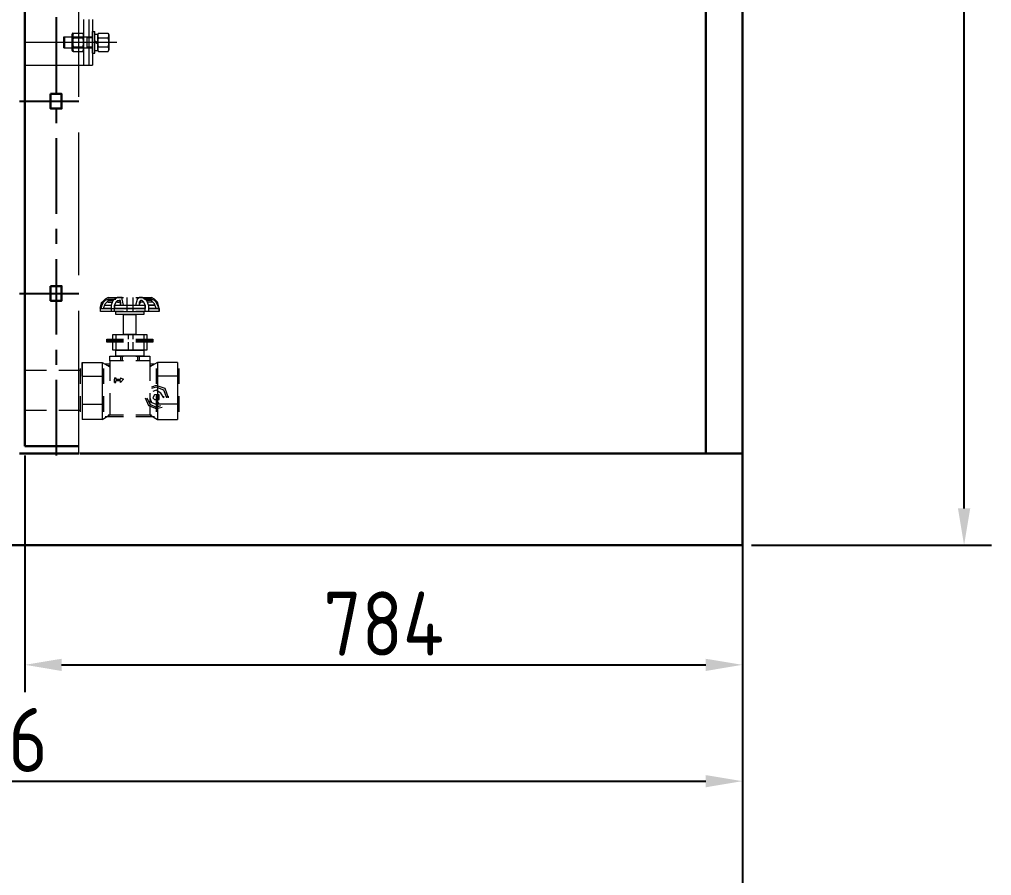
# Model space of a CAD drawing. Header units: millimetres. Extents: x 116956 to 138384, y -169944 to -162492.
# Drawn here: x 133908 to 134970, y -166022 to -165086 of the extents above; entities that cross this region are included whole.
import ezdxf

# ---------------------------------------------------------------- set-up
doc = ezdxf.new("R2010")
doc.units = ezdxf.units.MM
doc.header["$LTSCALE"] = 13
for name, pattern in [('ACAD_ISO02W100', [15, 12, -3]), ('CENTER', [50.8, 31.75, -6.35, 6.35, -6.35]), ('CENTERX2', [101.6, 63.5, -12.7, 12.7, -12.7])]:
    doc.linetypes.add(name, pattern=pattern)
doc.layers.get('0').update_dxf_attribs({"color": 1, "linetype": 'CENTER'})
doc.layers.add('1', color=4, linetype='Continuous')
doc.layers.add('粗实线', color=4, linetype='Continuous')
doc.layers.add('标注、文本', color=3, linetype='Continuous', lineweight=25)
doc.styles.get("Standard").update_dxf_attribs({"font": 'gbenor.shx', "bigfont": 'gbcbig.shx'})
doc.dimstyles.new('1-15', dxfattribs={"dimscale": 20, "dimtxt": 3.5, "dimasz": 2, "dimexe": 1.5, "dimexo": 0.5, "dimgap": 0.5, "dimtad": 1, "dimtoh": 1, "dimdec": 1, "dimdsep": 46, "dimtxsty": 'Standard', "dimcen": 2.5, "dimclrd": 3, "dimclre": 3, "dimclrt": 3, "dimadec": 0, "dimazin": 2, "dimtfac": 1, "dimtdec": 1, "dimtmove": 0, "dimatfit": 2, "dimfxl": 1, "dimarcsym": 0})

# ---------------------------------------------------------------- blocks, each defined once
blk = doc.blocks.new('*D1496')
at = {"layer": 'Defpoints', "color": 0, "transparency": 16777216}
for p in [(133913.9, -165552.5), (134697.9, -165552.5), (134697.9, -165791.3)]:
    blk.add_point(p, dxfattribs=at)
at = {"layer": '标注、文本', "color": 3, "lineweight": -2, "transparency": 16777216}
for p, q in [((133913.9, -165562.5), (133913.9, -165821.3)), ((134697.9, -165562.5), (134697.9, -165821.3)), ((133953.9, -165791.3), (134657.9, -165791.3))]:
    blk.add_line(p, q, dxfattribs=at)
at = {"layer": '标注、文本', "color": 3, "transparency": 16777216}
for points in [[(133953.9, -165784.7), (133953.9, -165798), (133913.9, -165791.3)], [(134657.9, -165784.7), (134657.9, -165798), (134697.9, -165791.3)]]:
    blk.add_solid(points, dxfattribs=at)
at = {"layer": '标注、文本', "color": 3, "transparency": 16777216, "insert": (134305.9, -165746.3), "char_height": 70, "attachment_point": 5}
blk.add_mtext('784', dxfattribs=at)
blk = doc.blocks.new('*D1497')
at = {"layer": 'Defpoints', "color": 0, "transparency": 16777216}
for p in [(133021.9, -165660.5), (134697.9, -165660.5), (134697.9, -165918.4)]:
    blk.add_point(p, dxfattribs=at)
at = {"layer": '标注、文本', "color": 3, "lineweight": -2, "transparency": 16777216}
for p, q in [((133021.9, -165670.5), (133021.9, -165948.4)), ((134697.9, -165670.5), (134697.9, -165948.4)), ((133061.9, -165918.4), (134657.9, -165918.4))]:
    blk.add_line(p, q, dxfattribs=at)
at = {"layer": '标注、文本', "color": 3, "transparency": 16777216}
for points in [[(133061.9, -165911.8), (133061.9, -165925.1), (133021.9, -165918.4)], [(134657.9, -165911.8), (134657.9, -165925.1), (134697.9, -165918.4)]]:
    blk.add_solid(points, dxfattribs=at)
at = {"layer": '标注、文本', "color": 3, "transparency": 16777216, "insert": (133859.9, -165873.4), "char_height": 70, "attachment_point": 5}
blk.add_mtext('1676', dxfattribs=at)
blk = doc.blocks.new('*D1498')
at = {"layer": 'Defpoints', "color": 0, "transparency": 16777216}
for p in [(132261.9, -165487.5), (134697.9, -165660.5), (132261.9, -166072.6)]:
    blk.add_point(p, dxfattribs=at)
at = {"layer": '标注、文本', "color": 3, "lineweight": -2, "transparency": 16777216}
for p, q in [((132261.9, -165497.5), (132261.9, -166102.6)), ((134697.9, -165670.5), (134697.9, -166102.6)), ((134657.9, -166072.6), (132301.9, -166072.6))]:
    blk.add_line(p, q, dxfattribs=at)
at = {"layer": '标注、文本', "color": 3, "transparency": 16777216}
for points in [[(132301.9, -166065.9), (132301.9, -166079.3), (132261.9, -166072.6)], [(134657.9, -166065.9), (134657.9, -166079.3), (134697.9, -166072.6)]]:
    blk.add_solid(points, dxfattribs=at)
at = {"layer": '标注、文本', "color": 3, "transparency": 16777216, "insert": (133479.9, -166027.6), "char_height": 70, "attachment_point": 5}
blk.add_mtext('2436', dxfattribs=at)
blk = doc.blocks.new('*D1499')
at = {"layer": 'Defpoints', "color": 0, "transparency": 16777216}
for p in [(134697.9, -163709.2), (134940.1, -163709.2), (134697.9, -165660.5)]:
    blk.add_point(p, dxfattribs=at)
at = {"layer": '标注、文本', "color": 3, "lineweight": -2, "transparency": 16777216}
for p, q in [((134707.9, -163709.2), (134970.1, -163709.2)), ((134940.1, -165620.5), (134940.1, -163749.2)), ((134707.9, -165660.5), (134970.1, -165660.5))]:
    blk.add_line(p, q, dxfattribs=at)
at = {"layer": '标注、文本', "color": 3, "transparency": 16777216}
for points in [[(134933.4, -163749.2), (134946.8, -163749.2), (134940.1, -163709.2)], [(134933.4, -165620.5), (134946.8, -165620.5), (134940.1, -165660.5)]]:
    blk.add_solid(points, dxfattribs=at)
at = {"layer": '标注、文本', "color": 3, "transparency": 16777216, "insert": (134895.1, -164684.9), "char_height": 70, "attachment_point": 5, "rotation": 90}
blk.add_mtext('1950', dxfattribs=at)

msp = doc.modelspace()

# ---------------------------------------------------------------- linework, layer by layer
at = {"color": 2, "linetype": 'ACAD_ISO02W100', "lineweight": 13}
for p, q in [((133972.931, -165560.543), (133972.931, -163739.191)), ((133977.931, -165086.159), (133977.931, -165136.159)), ((133983.931, -165086.159), (133983.931, -165136.159)), ((133987.931, -165086.159), (133987.931, -165136.159)), ((133956.431, -165105.159), (133981.931, -165105.159)), ((133966.499, -165101.234), (133977.163, -165101.234)), ((133977.163, -165101.234), (133977.931, -165102.564)), ((133977.931, -165102.564), (133977.931, -165119.754)), ((133981.931, -165117.159), (133981.931, -165105.159)), ((133981.931, -165105.159), (133987.931, -165105.159)), ((133987.931, -165123.159), (133987.931, -165099.159)), ((133987.931, -165099.159), (133990.431, -165099.159)), ((133990.431, -165123.159), (133990.431, -165099.159)), ((133990.431, -165120.159), (133990.431, -165102.159)), ((133990.431, -165102.159), (133993.431, -165102.159)), ((133994.199, -165101.234), (133993.431, -165102.564)), ((133993.431, -165120.159), (133993.431, -165102.159)), ((133993.431, -165102.564), (133993.431, -165119.754)), ((133994.199, -165101.234), (134004.863, -165101.234)), ((134004.863, -165101.234), (134005.631, -165102.564)), ((134005.631, -165102.564), (134005.631, -165119.754)), ((133913.931, -165111.159), (133987.931, -165111.159)), ((133957.036, -165111.159), (134014.231, -165111.159)), ((133966.499, -165106.197), (133977.163, -165106.197)), ((133981.931, -165106.059), (133987.931, -165106.059)), ((133990.431, -165109.459), (133993.431, -165111.159)), ((133990.431, -165111.159), (133993.431, -165112.859)), ((133994.199, -165106.197), (134004.863, -165106.197)), ((133956.431, -165117.159), (133981.931, -165117.159)), ((133966.499, -165116.122), (133977.163, -165116.122)), ((133966.499, -165121.084), (133977.163, -165121.084)), ((133977.163, -165121.084), (133977.931, -165119.754)), ((133981.931, -165116.259), (133987.931, -165116.259)), ((133981.931, -165117.159), (133987.931, -165117.159)), ((133987.931, -165123.159), (133990.431, -165123.159)), ((133990.431, -165120.159), (133993.431, -165120.159)), ((133994.199, -165121.084), (133993.431, -165119.754)), ((133994.199, -165116.122), (134004.863, -165116.122)), ((133994.199, -165121.084), (134004.863, -165121.084)), ((134004.863, -165121.084), (134005.631, -165119.754)), ((133913.931, -165136.159), (133987.931, -165136.159))]:
    msp.add_line(p, q, dxfattribs=at)
for points in [[(134004.944, -165390.034), (134001.573, -165391.719), (133998.202, -165395.09)], [(134004.944, -165391.719), (134001.573, -165393.405), (133999.888, -165395.09)], [(134020.113, -165390.034), (134015.056, -165390.034), (134010, -165393.405), (134008.315, -165398.461)], [(134021.798, -165398.461), (134020.113, -165391.719), (134020.113, -165390.034)], [(134035.281, -165398.461), (134036.967, -165391.719), (134038.652, -165390.034)], [(134035.281, -165390.034), (134052.136, -165390.034)], [(134048.765, -165398.461), (134047.079, -165393.405), (134042.023, -165390.034)], [(134058.877, -165395.09), (134055.506, -165391.719), (134052.136, -165390.034)], [(134057.192, -165395.09), (134055.506, -165393.405), (134052.136, -165391.719)], [(134021.798, -165405.203), (133996.517, -165405.203), (133996.517, -165401.832)], [(134021.798, -165405.203), (133996.517, -165405.203), (133996.517, -165401.832), (134008.315, -165401.832)], [(134004.944, -165393.405), (134003.258, -165395.09), (134001.573, -165396.776)], [(134004.944, -165395.09), (134003.258, -165395.09), (134001.573, -165396.776)], [(134015.056, -165393.405), (134013.371, -165395.09), (134011.685, -165398.461)], [(134015.056, -165395.09), (134013.371, -165395.09), (134011.685, -165398.461)], [(134011.685, -165405.203), (134011.685, -165398.461), (134011.685, -165401.832)], [(134011.685, -165401.832), (134045.394, -165401.832)], [(134018.427, -165398.461), (134018.427, -165395.09), (134018.427, -165393.405), (134016.742, -165393.405)], [(134018.427, -165395.09), (134016.742, -165395.09)], [(134018.427, -165395.09), (134018.427, -165398.461)], [(134060.563, -165401.832), (134060.563, -165405.203), (134035.281, -165405.203)], [(134048.765, -165401.832), (134060.563, -165401.832), (134060.563, -165405.203), (134035.281, -165405.203)], [(134040.338, -165393.405), (134038.652, -165395.09)], [(134038.652, -165398.461), (134040.338, -165395.09)], [(134045.394, -165398.461), (134043.709, -165395.09), (134042.023, -165393.405)], [(134045.394, -165398.461), (134043.709, -165395.09), (134042.023, -165395.09)], [(134045.394, -165405.203), (134045.394, -165398.461), (134045.394, -165401.832)], [(134055.506, -165396.776), (134053.821, -165395.09), (134052.136, -165393.405)], [(134055.506, -165396.776), (134053.821, -165395.09), (134052.136, -165395.09)], [(134010, -165435.54), (134010, -165430.484), (134047.079, -165430.484), (134047.079, -165435.54)], [(134021.798, -165437.226), (134003.258, -165437.226), (134003.258, -165435.54), (134021.798, -165435.54)], [(134021.798, -165438.911), (134003.258, -165438.911), (134003.258, -165437.226), (134021.798, -165437.226)], [(134047.079, -165438.911), (134047.079, -165447.338), (134010, -165447.338), (134010, -165438.911)], [(134053.821, -165435.54), (134053.821, -165437.226), (134035.281, -165437.226)], [(134035.281, -165435.54), (134053.821, -165435.54)], [(134053.821, -165437.226), (134053.821, -165438.911), (134035.281, -165438.911)], [(134035.281, -165437.226), (134053.821, -165437.226)], [(134021.798, -165459.136), (134006.629, -165459.136), (134006.629, -165454.08), (134021.798, -165454.08)], [(134050.45, -165454.08), (134050.45, -165459.136), (134035.281, -165459.136)], [(134035.281, -165454.08), (134050.45, -165454.08)], [(133976.292, -165460.822), (133976.292, -165475.99), (133976.292, -165506.328), (133976.292, -165523.182)], [(133998.202, -165460.822), (133998.202, -165475.99), (133998.202, -165506.328), (133998.202, -165523.182)], [(134006.629, -165459.136), (134006.629, -165481.047)], [(134050.45, -165459.136), (134050.45, -165481.047)], [(134080.788, -165460.822), (134080.788, -165475.99), (134058.877, -165475.99)], [(134058.877, -165460.822), (134058.877, -165475.99), (134058.877, -165506.328), (134058.877, -165523.182)], [(134080.788, -165460.822), (134080.788, -165475.99), (134080.788, -165506.328), (134080.788, -165523.182)], [(133913.931, -165469.249), (133937.527, -165469.249)], [(133951.01, -165469.249), (133974.606, -165469.249)], [(133974.606, -165484.417), (133974.606, -165467.563)], [(134082.473, -165484.417), (134082.473, -165467.563)], [(134011.685, -165477.676), (134013.371, -165477.676), (134013.371, -165479.361)], [(134011.685, -165477.676), (134011.685, -165479.361)], [(134011.685, -165482.732), (134013.371, -165482.732), (134013.371, -165481.047)], [(134018.427, -165482.732), (134018.427, -165481.047), (134013.371, -165481.047)], [(134018.427, -165477.676), (134021.798, -165479.361), (134018.427, -165482.732)], [(134018.427, -165477.676), (134018.427, -165479.361)], [(134070.675, -165499.586), (134067.304, -165489.474), (134057.192, -165486.103), (134052.136, -165487.788)], [(133999.888, -165497.901), (133999.888, -165514.755)], [(134006.629, -165494.53), (134006.629, -165518.126)], [(134050.45, -165494.53), (134050.45, -165518.126), (134058.877, -165523.182)], [(134068.99, -165499.586), (134065.619, -165491.159), (134057.192, -165487.788), (134052.136, -165489.474)], [(134065.619, -165499.586), (134062.248, -165494.53), (134057.192, -165491.159), (134053.821, -165492.845)], [(134057.192, -165497.901), (134057.192, -165514.755)], [(134068.99, -165499.586), (134068.99, -165497.901)], [(134070.675, -165499.586), (134070.675, -165497.901)], [(134045.394, -165499.586), (134048.765, -165508.013), (134057.192, -165511.384), (134063.934, -165509.699)], [(134047.079, -165499.586), (134050.45, -165506.328), (134057.192, -165509.699), (134062.248, -165508.013)], [(134050.45, -165499.586), (134052.136, -165504.643), (134057.192, -165506.328), (134060.563, -165504.643)], [(134080.788, -165506.328), (134058.877, -165506.328)], [(133913.931, -165513.07), (133937.527, -165513.07)], [(133951.01, -165513.07), (133974.606, -165513.07)], [(134004.944, -165518.126), (134021.798, -165518.126)], [(134035.281, -165518.126), (134050.45, -165518.126)], [(134035.281, -165518.126), (134052.136, -165518.126)], [(134001.573, -165519.811), (134021.798, -165519.811)], [(134035.281, -165519.811), (134055.506, -165519.811)]]:
    msp.add_lwpolyline(points, dxfattribs=at)
for points in [[(134043.709, -165405.203), (134043.709, -165408.573), (134013.371, -165408.573), (134013.371, -165405.203)], [(134035.281, -165408.573), (134035.281, -165430.484), (134021.798, -165430.484), (134021.798, -165408.573)], [(134043.709, -165447.338), (134043.709, -165454.08), (134013.371, -165454.08), (134013.371, -165447.338)], [(134060.563, -165499.586), (134060.563, -165496.215), (134057.192, -165496.215), (134055.506, -165496.215), (134053.821, -165499.586), (134055.506, -165501.272), (134057.192, -165501.272), (134060.563, -165501.272)], [(134058.877, -165499.586), (134058.877, -165497.901), (134057.192, -165497.901), (134057.192, -165499.586)]]:
    msp.add_lwpolyline(points, close=True, dxfattribs=at)
for centre, radius, start, end in [((133973.362, -165103.77), 4.569, 327.914436, 33.704561), ((133998, -165103.77), 4.569, 146.295439, 212.085564), ((134001.062, -165103.77), 4.569, 327.914436, 33.704561), ((133959.931, -165111.159), 18, 343.996597, 16.003403), ((134011.431, -165111.159), 18, 163.996597, 196.003403), ((133987.631, -165111.159), 18, 343.996597, 16.003403), ((133973.362, -165118.549), 4.569, 326.295439, 32.085564), ((133998, -165118.549), 4.569, 147.441248, 213.704561), ((134001.062, -165118.549), 4.569, 326.295439, 32.085564)]:
    msp.add_arc(centre, radius, start, end, dxfattribs=at)
for points in [[(134004.944, -165390.034), (134004.944, -165390.034), (134021.798, -165390.034), (134021.798, -165390.034)], [(134004.944, -165391.719), (134004.944, -165391.719), (134013.371, -165391.719), (134013.371, -165391.719)], [(134025.169, -165390.034), (134025.169, -165390.034), (134025.169, -165405.203), (134025.169, -165405.203)], [(134031.911, -165390.034), (134031.911, -165390.034), (134031.911, -165405.203), (134031.911, -165405.203)], [(134036.967, -165391.719), (134036.967, -165391.719), (134036.967, -165390.034), (134036.967, -165390.034)], [(134042.023, -165390.034), (134042.023, -165390.034), (134038.652, -165390.034), (134038.652, -165390.034)], [(134052.136, -165391.719), (134052.136, -165391.719), (134043.709, -165391.719), (134043.709, -165391.719)], [(133996.517, -165401.832), (133996.517, -165401.832), (133999.888, -165395.09), (133999.888, -165395.09)], [(133999.888, -165401.832), (133999.888, -165401.832), (134001.573, -165396.776), (134001.573, -165396.776)], [(133999.888, -165401.832), (133999.888, -165401.832), (134001.573, -165396.776), (134001.573, -165396.776)], [(134008.315, -165401.832), (134008.315, -165401.832), (133999.888, -165401.832), (133999.888, -165401.832)], [(134001.573, -165398.461), (134001.573, -165398.461), (134008.315, -165398.461), (134008.315, -165398.461)], [(134004.944, -165393.405), (134004.944, -165393.405), (134010, -165393.405), (134010, -165393.405)], [(134004.944, -165395.09), (134004.944, -165395.09), (134010, -165395.09), (134010, -165395.09)], [(134008.315, -165398.461), (134008.315, -165398.461), (134008.315, -165405.203), (134008.315, -165405.203)], [(134008.315, -165401.832), (134008.315, -165401.832), (134011.685, -165401.832), (134011.685, -165401.832)], [(134011.685, -165398.461), (134011.685, -165398.461), (134045.394, -165398.461), (134045.394, -165398.461)], [(134045.394, -165401.832), (134045.394, -165401.832), (134011.685, -165401.832), (134011.685, -165401.832)], [(134015.056, -165393.405), (134015.056, -165393.405), (134016.742, -165393.405), (134016.742, -165393.405)], [(134015.056, -165395.09), (134015.056, -165395.09), (134016.742, -165395.09), (134016.742, -165395.09)], [(134038.652, -165395.09), (134038.652, -165395.09), (134038.652, -165398.461), (134038.652, -165398.461)], [(134042.023, -165393.405), (134042.023, -165393.405), (134040.338, -165393.405), (134040.338, -165393.405)], [(134042.023, -165395.09), (134042.023, -165395.09), (134040.338, -165395.09), (134040.338, -165395.09)], [(134052.136, -165393.405), (134052.136, -165393.405), (134047.079, -165393.405), (134047.079, -165393.405)], [(134052.136, -165395.09), (134052.136, -165395.09), (134047.079, -165395.09), (134047.079, -165395.09)], [(134048.765, -165398.461), (134048.765, -165398.461), (134055.506, -165398.461), (134055.506, -165398.461)], [(134055.506, -165398.461), (134055.506, -165398.461), (134048.765, -165398.461), (134048.765, -165398.461)], [(134048.765, -165398.461), (134048.765, -165398.461), (134048.765, -165405.203), (134048.765, -165405.203)], [(134060.563, -165401.832), (134060.563, -165401.832), (134048.765, -165401.832), (134048.765, -165401.832)], [(134048.765, -165401.832), (134048.765, -165401.832), (134057.192, -165401.832), (134057.192, -165401.832)], [(134057.192, -165401.832), (134057.192, -165401.832), (134055.506, -165396.776), (134055.506, -165396.776)], [(134057.192, -165401.832), (134057.192, -165401.832), (134055.506, -165396.776), (134055.506, -165396.776)], [(134060.563, -165401.832), (134060.563, -165401.832), (134057.192, -165395.09), (134057.192, -165395.09)], [(134060.563, -165401.832), (134060.563, -165401.832), (134058.877, -165395.09), (134058.877, -165395.09)], [(134060.563, -165405.203), (134060.563, -165405.203), (134060.563, -165401.832), (134060.563, -165401.832)], [(134013.371, -165430.484), (134013.371, -165430.484), (134013.371, -165435.54), (134013.371, -165435.54)], [(134026.854, -165430.484), (134026.854, -165430.484), (134026.854, -165435.54), (134026.854, -165435.54)], [(134031.911, -165430.484), (134031.911, -165430.484), (134031.911, -165435.54), (134031.911, -165435.54)], [(134043.709, -165430.484), (134043.709, -165430.484), (134043.709, -165435.54), (134043.709, -165435.54)], [(134013.371, -165438.911), (134013.371, -165438.911), (134013.371, -165447.338), (134013.371, -165447.338)], [(134026.854, -165438.911), (134026.854, -165438.911), (134026.854, -165447.338), (134026.854, -165447.338)], [(134031.911, -165438.911), (134031.911, -165438.911), (134031.911, -165447.338), (134031.911, -165447.338)], [(134043.709, -165438.911), (134043.709, -165438.911), (134043.709, -165447.338), (134043.709, -165447.338)], [(134018.427, -165454.08), (134018.427, -165454.08), (134018.427, -165459.136), (134018.427, -165459.136)], [(134020.113, -165454.08), (134020.113, -165454.08), (134020.113, -165459.136), (134020.113, -165459.136)], [(134036.967, -165454.08), (134036.967, -165454.08), (134036.967, -165459.136), (134036.967, -165459.136)], [(134038.652, -165454.08), (134038.652, -165454.08), (134038.652, -165459.136), (134038.652, -165459.136)], [(133976.292, -165460.822), (133976.292, -165460.822), (133986.404, -165460.822), (133986.404, -165460.822)], [(133976.292, -165475.99), (133976.292, -165475.99), (133976.292, -165460.822), (133976.292, -165460.822)], [(133986.404, -165460.822), (133986.404, -165460.822), (133998.202, -165460.822), (133998.202, -165460.822)], [(133998.202, -165460.822), (133998.202, -165460.822), (134006.629, -165465.878), (134006.629, -165465.878)], [(134001.573, -165462.507), (134001.573, -165462.507), (134006.629, -165462.507), (134006.629, -165462.507)], [(134004.944, -165464.192), (134004.944, -165464.192), (134006.629, -165464.192), (134006.629, -165464.192)], [(134058.877, -165460.822), (134058.877, -165460.822), (134050.45, -165465.878), (134050.45, -165465.878)], [(134050.45, -165462.507), (134050.45, -165462.507), (134055.506, -165462.507), (134055.506, -165462.507)], [(134050.45, -165464.192), (134050.45, -165464.192), (134052.136, -165464.192), (134052.136, -165464.192)], [(134080.788, -165460.822), (134080.788, -165460.822), (134058.877, -165460.822), (134058.877, -165460.822)], [(133976.292, -165475.99), (133976.292, -165475.99), (133986.404, -165475.99), (133986.404, -165475.99)], [(133986.404, -165475.99), (133986.404, -165475.99), (133998.202, -165475.99), (133998.202, -165475.99)], [(133999.888, -165467.563), (133999.888, -165467.563), (133999.888, -165484.417), (133999.888, -165484.417)], [(134057.192, -165467.563), (134057.192, -165467.563), (134057.192, -165484.417), (134057.192, -165484.417)], [(134011.685, -165482.732), (134011.685, -165482.732), (134011.685, -165479.361), (134011.685, -165479.361)], [(134013.371, -165479.361), (134013.371, -165479.361), (134018.427, -165479.361), (134018.427, -165479.361)], [(133974.606, -165514.755), (133974.606, -165514.755), (133974.606, -165497.901), (133974.606, -165497.901)], [(134065.619, -165499.586), (134065.619, -165499.586), (134065.619, -165497.901), (134065.619, -165497.901)], [(134082.473, -165514.755), (134082.473, -165514.755), (134082.473, -165497.901), (134082.473, -165497.901)], [(133976.292, -165506.328), (133976.292, -165506.328), (133986.404, -165506.328), (133986.404, -165506.328)], [(133986.404, -165506.328), (133986.404, -165506.328), (133998.202, -165506.328), (133998.202, -165506.328)], [(133998.202, -165523.182), (133998.202, -165523.182), (134006.629, -165518.126), (134006.629, -165518.126)], [(134006.629, -165518.126), (134006.629, -165518.126), (134021.798, -165518.126), (134021.798, -165518.126)], [(133984.719, -165523.182), (133984.719, -165523.182), (133976.292, -165523.182), (133976.292, -165523.182)], [(133998.202, -165523.182), (133998.202, -165523.182), (133984.719, -165523.182), (133984.719, -165523.182)], [(134058.877, -165523.182), (134058.877, -165523.182), (134080.788, -165523.182), (134080.788, -165523.182)]]:
    msp.add_open_spline(points, degree=3, dxfattribs=at)
at = {"layer": '1', "color": 1, "linetype": 'CENTERX2', "lineweight": -3, "ltscale": 0.1}
for p, q in [((133948.512, -165562.543), (133948.512, -163709.191)), ((133948.512, -165562.543), (133948.512, -163709.191)), ((133907.931, -165175.547), (133972.931, -165175.547)), ((133907.931, -165385.547), (133972.931, -165385.547))]:
    msp.add_line(p, q, dxfattribs=at)
at = {"layer": '1'}
for p, q in [((133957.036, -165117.159), (133957.036, -165105.159)), ((133966.499, -165101.234), (133965.731, -165102.564)), ((133965.731, -165120.159), (133965.731, -165102.159)), ((133965.731, -165102.564), (133965.731, -165119.754)), ((133966.499, -165121.084), (133965.731, -165119.754))]:
    msp.add_line(p, q, dxfattribs=at)
for centre, radius, start, end in [((133970.3, -165103.77), 4.569, 146.295439, 212.085564), ((133983.731, -165111.159), 18, 163.996597, 196.003403), ((133970.3, -165118.549), 4.569, 147.441248, 213.704561)]:
    msp.add_arc(centre, radius, start, end, dxfattribs=at)
at = {"layer": '标注、文本', "color": 4, "lineweight": 30}
for p, q in [((134697.931, -163709.191), (134697.931, -165660.543)), ((133973.93, -165560.543), (134697.931, -165560.543)), ((134697.931, -165660.543), (133021.931, -165660.543))]:
    msp.add_line(p, q, dxfattribs=at)
at = {"layer": '标注、文本'}
msp.add_line((133956.431, -165105.159), (133956.431, -165117.159), dxfattribs=at)
at = {"layer": '标注、文本', "color": 4, "lineweight": 30}
msp.add_open_spline([(133996.517, -165401.832), (133996.517, -165401.832), (133998.202, -165395.09), (133998.202, -165395.09)], degree=3, dxfattribs=at)
at = {"layer": '粗实线', "lineweight": 30}
for p, q in [((133913.931, -163709.191), (133913.931, -165552.543)), ((134657.931, -165560.543), (134657.931, -163709.191)), ((133907.931, -165560.543), (133972.931, -165560.543)), ((133913.931, -165552.543), (133972.931, -165552.543))]:
    msp.add_line(p, q, dxfattribs=at)
for points in [[(133941.931, -165167.547), (133953.931, -165167.547), (133953.931, -165183.547), (133941.931, -165183.547)], [(133941.931, -165377.547), (133953.931, -165377.547), (133953.931, -165393.547), (133941.931, -165393.547)]]:
    msp.add_lwpolyline(points, close=True, dxfattribs=at)

# ---------------------------------------------------------------- dimensions: what is measured, and where the dimension line sits
at = {"layer": '标注、文本'}
dim = msp.add_linear_dim(base=(134940.111, -163709.191), p1=(134697.931, -165660.543), p2=(134697.931, -163709.191), angle=90, text='1950', dimstyle='1-15', dxfattribs=at)
dim.commit()
dim.dimension.update_dxf_attribs({"geometry": '*D1499', "text_midpoint": (134895.111, -164684.867)})
for base, p1, p2, picture, middle in [((132261.949, -166072.605), (134697.931, -165660.543), (132261.949, -165487.496), '*D1498', (133479.94, -166027.605)), ((134697.931, -165791.32), (133913.931, -165552.543), (134697.931, -165552.543), '*D1496', (134305.931, -165746.32)), ((134697.931, -165918.435), (133021.931, -165660.543), (134697.931, -165660.543), '*D1497', (133859.931, -165873.435))]:
    dim = msp.add_linear_dim(base=base, p1=p1, p2=p2, dimstyle='1-15', dxfattribs=at)
    dim.commit()
    dim.dimension.update_dxf_attribs({"geometry": picture, "text_midpoint": middle})

doc.saveas('drawing.dxf')
